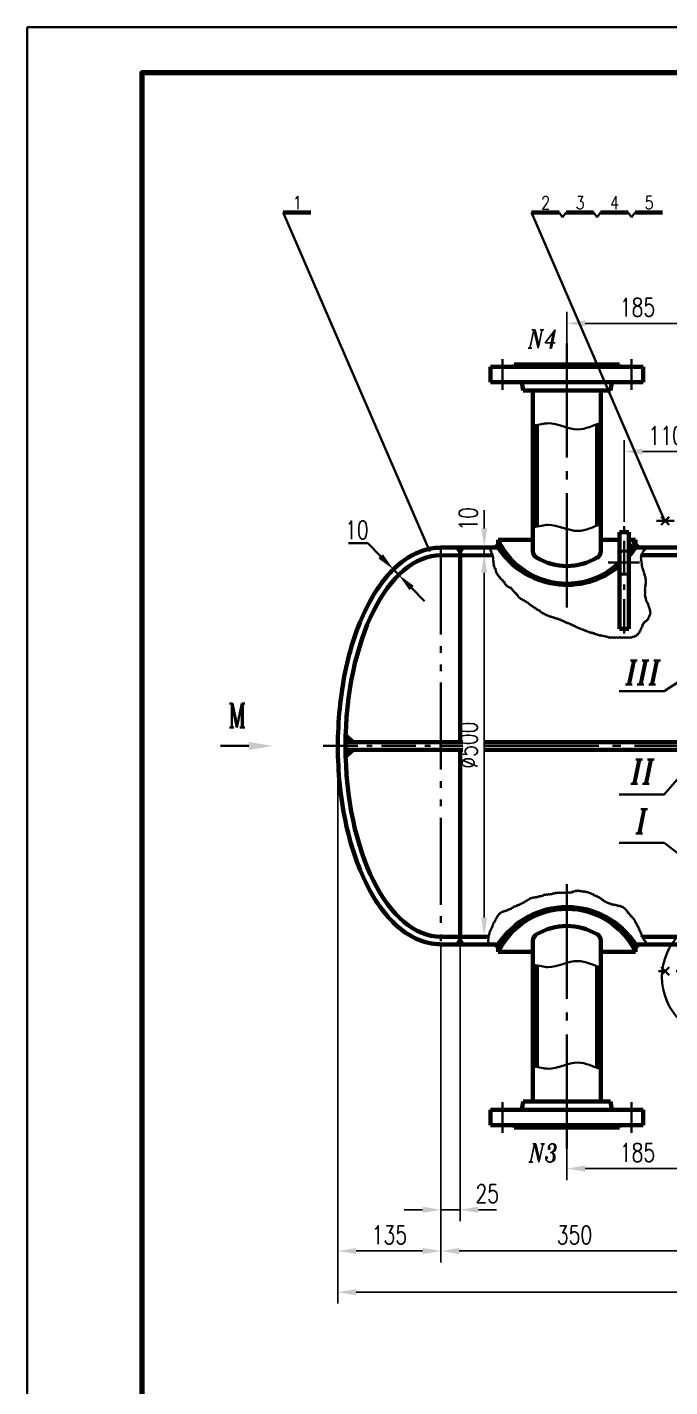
# Model space of a CAD drawing. Extents: x 0 to 25472, y -20 to 7186.
# Drawn here: x 0 to 842, y 1782 to 3564 of the extents above; entities that cross this region are included whole.
import ezdxf
from ezdxf.enums import TextEntityAlignment as Align

# ---------------------------------------------------------------- set-up
doc = ezdxf.new("R2010")
doc.units = 0
doc.header["$LTSCALE"] = 60
doc.header["$MEASUREMENT"] = 0
doc.header["$PDMODE"] = 1
for name, pattern in [('JXX-L', [2.95, 1.9, -0.25, 0.15, -0.25, 0.15, -0.25]), ('XX-S', [0.5, 0.3, -0.2]), ('ZXX-L', [3.28, 2.5, -0.3, 0.18, -0.3]), ('ZXX-S', [1.27, 0.75, -0.2, 0.12, -0.2])]:
    doc.linetypes.add(name, pattern=pattern)
doc.layers.get('Defpoints').update_dxf_attribs({"linetype": 'CONTINUOUS'})
for name, color, linetype, lineweight in [('A 粗实线', 1, 'CONTINUOUS', 60), ('B 细实线', 7, 'CONTINUOUS', 30), ('C 文 字', 2, 'CONTINUOUS', 30), ('D 短中心线', 3, 'ZXX-S', 30), ('E 长中心线', 3, 'ZXX-L', 30), ('F 短虚线', 6, 'XX-S', 40), ('I 长双点线', 3, 'JXX-L', 30), ('J 标注尺寸', 2, 'CONTINUOUS', 30)]:
    doc.layers.add(name, color=color, linetype=linetype, lineweight=lineweight)
doc.styles.add('HZTXT', font='TXT.SHX', dxfattribs={"width": 0.75, "bigfont": 'HZTXT'})
doc.styles.add('ITALICT', font='ITALICT.shx', dxfattribs={"width": 0.7})
doc.styles.add('ROMANC', font='romanc', dxfattribs={"width": 0.7, "height": 6})
doc.dimstyles.new('通用标注4.0', dxfattribs={"dimtxt": 4, "dimasz": 4, "dimexe": 2.5, "dimexo": 0, "dimgap": 1.5, "dimtad": 1, "dimdec": 0, "dimzin": 0, "dimdsep": 46, "dimtxsty": 'HZTXT', "dimcen": 0, "dimadec": 0, "dimazin": 0, "dimtfac": 0.375, "dimtdec": 0, "dimtmove": 2, "dimatfit": 3, "dimfxl": 0, "dimtzin": 0, "dimarcsym": 0})

# ---------------------------------------------------------------- blocks, each defined once
blk = doc.blocks.new('*D137')
at = {"layer": 'C 文 字', "color": 0, "lineweight": -2}
for p, q in [((407.1, 1960), (407.1, 1891)), ((3514.7, 1960), (3514.7, 1891)), ((3490.7, 1906), (431.1, 1906))]:
    blk.add_line(p, q, dxfattribs=at)
at = {"layer": 'C 文 字', "color": 0}
for points in [[(431.1, 1910), (431.1, 1902), (407.1, 1906)], [(3490.7, 1910), (3490.7, 1902), (3514.7, 1906)]]:
    blk.add_solid(points, dxfattribs=at)
at = {"layer": 'Defpoints', "color": 0}
for p in [(407.1, 1960), (3514.7, 1960), (407.1, 1906)]:
    blk.add_point(p, dxfattribs=at)
at = {"layer": 'C 文 字', "color": 0, "insert": (1960.9, 1927), "char_height": 24, "attachment_point": 5, "style": 'HZTXT'}
blk.add_mtext('～3817', dxfattribs=at)
blk = doc.blocks.new('*D127')
at = {"layer": 'Defpoints', "color": 0}
for p in [(598.8, 2883.1), (598.8, 2872.9), (601.3, 2883.1)]:
    blk.add_point(p, dxfattribs=at)
at = {"layer": 'J 标注尺寸', "color": 0, "lineweight": -2}
for p, q in [((598.8, 2907.1), (598.8, 2931.1)), ((598.8, 2872.9), (598.8, 2883.1)), ((598.8, 2848.9), (598.8, 2824.9))]:
    blk.add_line(p, q, dxfattribs=at)
at = {"layer": 'J 标注尺寸', "color": 0}
for points in [[(594.8, 2907.1), (602.8, 2907.1), (598.8, 2883.1)], [(594.8, 2848.9), (602.8, 2848.9), (598.8, 2872.9)]]:
    blk.add_solid(points, dxfattribs=at)
at = {"layer": 'J 标注尺寸', "color": 0, "insert": (577.8, 2919.4), "char_height": 24, "attachment_point": 5, "rotation": 90, "style": 'HZTXT'}
blk.add_mtext('10', dxfattribs=at)
blk = doc.blocks.new('*D126')
at = {"layer": 'Defpoints', "color": 0}
for p in [(598.8, 2872.9), (598.8, 2872.9), (598.8, 2373.1)]:
    blk.add_point(p, dxfattribs=at)
at = {"layer": 'J 标注尺寸', "color": 0, "lineweight": -2}
blk.add_line((598.8, 2397.1), (598.8, 2848.9), dxfattribs=at)
at = {"layer": 'J 标注尺寸', "color": 0}
for points in [[(594.8, 2848.9), (602.8, 2848.9), (598.8, 2872.9)], [(594.8, 2397.1), (602.8, 2397.1), (598.8, 2373.1)]]:
    blk.add_solid(points, dxfattribs=at)
at = {"layer": 'J 标注尺寸', "color": 0, "insert": (577.8, 2623), "char_height": 24, "attachment_point": 5, "rotation": 90, "style": 'HZTXT'}
blk.add_mtext('%%c500', dxfattribs=at)
blk = doc.blocks.new('*D134')
at = {"layer": 'C 文 字', "color": 0, "lineweight": -2}
for p, q in [((407.1, 2621.9), (407.1, 1945)), ((542.1, 2361.9), (542.1, 1945)), ((431.1, 1960), (518.1, 1960))]:
    blk.add_line(p, q, dxfattribs=at)
at = {"layer": 'C 文 字', "color": 0}
for points in [[(431.1, 1964), (431.1, 1956), (407.1, 1960)], [(518.1, 1964), (518.1, 1956), (542.1, 1960)]]:
    blk.add_solid(points, dxfattribs=at)
at = {"layer": 'Defpoints', "color": 0}
for p in [(407.1, 2621.9), (542.1, 2361.9), (542.1, 1960)]:
    blk.add_point(p, dxfattribs=at)
at = {"layer": 'C 文 字', "color": 0, "insert": (474.6, 1981), "char_height": 24, "attachment_point": 5, "style": 'HZTXT'}
blk.add_mtext('135', dxfattribs=at)
blk = doc.blocks.new('*D144')
at = {"layer": 'C 文 字', "color": 0, "lineweight": -2}
for p, q in [((542.1, 2361.9), (542.1, 1999)), ((567.1, 2359.3), (567.1, 1999)), ((518.1, 2014), (494.1, 2014)), ((542.1, 2014), (567.1, 2014)), ((591.1, 2014), (615.1, 2014))]:
    blk.add_line(p, q, dxfattribs=at)
at = {"layer": 'C 文 字', "color": 0}
for points in [[(518.1, 2018), (518.1, 2010), (542.1, 2014)], [(591.1, 2018), (591.1, 2010), (567.1, 2014)]]:
    blk.add_solid(points, dxfattribs=at)
at = {"layer": 'Defpoints', "color": 0}
for p in [(542.1, 2361.9), (567.1, 2359.3), (567.1, 2014)]:
    blk.add_point(p, dxfattribs=at)
at = {"layer": 'C 文 字', "color": 0, "insert": (602.8, 2035.2), "char_height": 24, "attachment_point": 5, "style": 'HZTXT'}
blk.add_mtext('25', dxfattribs=at)
blk = doc.blocks.new('*D133')
at = {"layer": 'C 文 字', "color": 0, "lineweight": -2}
for p, q in [((892.1, 2306.9), (892.1, 2053)), ((707.1, 2093.9), (707.1, 2053)), ((868.1, 2068), (731.1, 2068))]:
    blk.add_line(p, q, dxfattribs=at)
at = {"layer": 'C 文 字', "color": 0}
for points in [[(731.1, 2072), (731.1, 2064), (707.1, 2068)], [(868.1, 2072), (868.1, 2064), (892.1, 2068)]]:
    blk.add_solid(points, dxfattribs=at)
at = {"layer": 'Defpoints', "color": 0}
for p in [(892.1, 2306.9), (707.1, 2093.9), (707.1, 2068)]:
    blk.add_point(p, dxfattribs=at)
at = {"layer": 'C 文 字', "color": 0, "insert": (799.6, 2089), "char_height": 24, "attachment_point": 5, "style": 'HZTXT'}
blk.add_mtext('185', dxfattribs=at)
blk = doc.blocks.new('*D132')
at = {"layer": 'C 文 字', "color": 0, "lineweight": -2}
for p, q in [((542.1, 2361.9), (542.1, 1945)), ((892.1, 2306.9), (892.1, 1945)), ((566.1, 1960), (868.1, 1960))]:
    blk.add_line(p, q, dxfattribs=at)
at = {"layer": 'C 文 字', "color": 0}
for points in [[(566.1, 1964), (566.1, 1956), (542.1, 1960)], [(868.1, 1964), (868.1, 1956), (892.1, 1960)]]:
    blk.add_solid(points, dxfattribs=at)
at = {"layer": 'Defpoints', "color": 0}
for p in [(542.1, 2361.9), (892.1, 2306.9), (892.1, 1960)]:
    blk.add_point(p, dxfattribs=at)
at = {"layer": 'C 文 字', "color": 0, "insert": (717.1, 1981), "char_height": 24, "attachment_point": 5, "style": 'HZTXT'}
blk.add_mtext('350', dxfattribs=at)
blk = doc.blocks.new('*D135')
at = {"layer": 'C 文 字', "color": 0, "lineweight": -2}
for p, q in [((707.1, 3150), (707.1, 3190.8)), ((892.1, 2936.9), (892.1, 3190.8)), ((868.1, 3175.8), (731.1, 3175.8))]:
    blk.add_line(p, q, dxfattribs=at)
at = {"layer": 'C 文 字', "color": 0}
for points in [[(731.1, 3179.8), (731.1, 3171.8), (707.1, 3175.8)], [(868.1, 3179.8), (868.1, 3171.8), (892.1, 3175.8)]]:
    blk.add_solid(points, dxfattribs=at)
at = {"layer": 'Defpoints', "color": 0}
for p in [(707.1, 3175.8), (707.1, 3150), (892.1, 2936.9)]:
    blk.add_point(p, dxfattribs=at)
at = {"layer": 'C 文 字', "color": 0, "insert": (799.6, 3196.8), "char_height": 24, "attachment_point": 5, "style": 'HZTXT'}
blk.add_mtext('185', dxfattribs=at)
blk = doc.blocks.new('*D146')
at = {"layer": 'C 文 字', "color": 0, "lineweight": -2}
for p, q in [((782.1, 2915.9), (782.1, 3022.8)), ((892.1, 2936.9), (892.1, 3022.8)), ((806.1, 3007.8), (868.1, 3007.8))]:
    blk.add_line(p, q, dxfattribs=at)
at = {"layer": 'C 文 字', "color": 0}
for points in [[(806.1, 3011.8), (806.1, 3003.8), (782.1, 3007.8)], [(868.1, 3011.8), (868.1, 3003.8), (892.1, 3007.8)]]:
    blk.add_solid(points, dxfattribs=at)
at = {"layer": 'Defpoints', "color": 0}
for p in [(892.1, 3007.8), (892.1, 2936.9), (782.1, 2915.9)]:
    blk.add_point(p, dxfattribs=at)
at = {"layer": 'C 文 字', "color": 0, "insert": (837.1, 3028.8), "char_height": 24, "attachment_point": 5, "style": 'HZTXT'}
blk.add_mtext('110', dxfattribs=at)

msp = doc.modelspace()

# ---------------------------------------------------------------- linework, layer by layer
at = {"layer": 'A 粗实线'}
for p, q in [((335.4, 3321.2), (371.5, 3321.2)), ((660.8, 3321.2), (696.9, 3321.2)), ((706, 3321.2), (742.1, 3321.2)), ((751.2, 3321.2), (787.3, 3321.2)), ((796.4, 3321.2), (832.5, 3321.2)), ((607.1, 3118.8), (807.1, 3118.8)), ((607.1, 3098.8), (607.1, 3118.8)), ((638.1, 3121.8), (776.1, 3121.8)), ((638.1, 3118.8), (638.1, 3121.8)), ((776.1, 3121.8), (776.1, 3118.8)), ((807.1, 3118.8), (807.1, 3098.8)), ((607.1, 3098.8), (807.1, 3098.8)), ((648.1, 3098.8), (649.8, 3087.8)), ((649.8, 3087.8), (764.3, 3087.8)), ((662.6, 3087.8), (662.6, 2877.3)), ((751.6, 3087.8), (751.6, 2877.3)), ((766.1, 3098.8), (764.3, 3087.8)), ((667.6, 3042.7), (667.6, 2909.6)), ((746.6, 3043.8), (746.6, 2910.7)), ((617.1, 2891.9), (617.1, 2881.9)), ((617.1, 2891.9), (662.6, 2891.9)), ((751.6, 2891.9), (776.1, 2891.9)), ((776.1, 2775.3), (776.1, 2902.2)), ((776.1, 2902.2), (788.1, 2902.2)), ((788.1, 2775.3), (788.1, 2902.2)), ((788.1, 2891.9), (797.1, 2891.9)), ((797.1, 2891.9), (797.1, 2881.9)), ((542.1, 2881.9), (617.1, 2881.9)), ((542.1, 2871.9), (609.6, 2871.7)), ((567.1, 2881.9), (567.1, 2626.9)), ((797.1, 2881.9), (861.1, 2881.9)), ((895.1, 2871.9), (805, 2871.9)), ((776.1, 2775.3), (788.1, 2775.3)), ((417.1, 2626.9), (570.8, 2626.9)), ((417.3, 2636.2), (427, 2626.9)), ((598.8, 2626.9), (894.1, 2626.9)), ((417.1, 2616.9), (570.8, 2616.9)), ((417.3, 2607.6), (427, 2616.9)), ((567.1, 2616.9), (567.1, 2361.9)), ((598.8, 2616.9), (894.1, 2616.9)), ((542.1, 2371.9), (604.6, 2371.9)), ((806.1, 2371.9), (895.1, 2371.9)), ((542.1, 2361.9), (617.1, 2361.9)), ((617.1, 2351.9), (617.1, 2361.9)), ((662.6, 2156), (662.6, 2366.5)), ((751.6, 2156), (751.6, 2366.5)), ((797.1, 2351.9), (797.1, 2361.9)), ((797.1, 2361.9), (861.1, 2361.9)), ((617.1, 2351.9), (662.6, 2351.9)), ((751.6, 2351.9), (797.1, 2351.9)), ((667.6, 2201.2), (667.6, 2334.3)), ((746.6, 2200), (746.6, 2333.1)), ((607.1, 2145), (807.1, 2145)), ((607.1, 2145), (607.1, 2125)), ((648.1, 2145), (649.8, 2156)), ((649.8, 2156), (764.3, 2156)), ((766.1, 2145), (764.3, 2156)), ((807.1, 2125), (807.1, 2145)), ((607.1, 2125), (807.1, 2125)), ((638.1, 2125), (638.1, 2122)), ((638.1, 2122), (776.1, 2122)), ((776.1, 2122), (776.1, 2125))]:
    msp.add_line(p, q, dxfattribs=at)
at = {"layer": 'A 粗实线', "color": 5, "lineweight": 120}
msp.add_lwpolyline([(150, 60), (4986, 60), (4986, 3504), (150, 3504)], close=True, dxfattribs=at)
at = {"layer": 'A 粗实线'}
for centre, radius, start, end in [((707.1, 2933.8), 99.3, 204.942, 314.0402), ((707.1, 2933.8), 99.3, 324.6925, 335.058), ((707.1, 2940.4), 107.3, 212.9996, 310.0146), ((672.6, 2877.3), 10, 180, 239.0833), ((741.6, 2877.3), 10, 300.9167, 360), ((707.1, 2940.4), 107.3, 319.0085, 327.0004), ((707.1, 2934.9), 77.1, 239.0833, 300.9167), ((707.1, 2303.5), 107.3, 32.9996, 147.0004), ((707.1, 2310.1), 99.3, 24.942, 155.058), ((707.1, 2308.4), 100, 25.8141, 154.1859), ((672.6, 2366.5), 10, 120.9167, 180), ((707.1, 2308.9), 77.1, 59.0833, 120.9167), ((741.6, 2366.5), 10, 0, 59.0833)]:
    msp.add_arc(centre, radius, start, end, dxfattribs=at)
msp.add_ellipse((542.1, 2621.9), major_axis=(0, -250), ratio=0.5, start_param=3.141593, end_param=6.283185, dxfattribs=at)
msp.add_open_spline([(542.1, 2881.9), (537.6, 2881.9), (533.1, 2881.5), (524.2, 2879.8), (519.8, 2878.6), (511.1, 2875.3), (506.9, 2873.3), (498.5, 2868.6), (494.5, 2865.8), (482.2, 2856.2), (474.3, 2848.2), (459.6, 2829.5), (452.9, 2818.8), (440.6, 2795.3), (435, 2782.4), (425.4, 2754.8), (421.3, 2740.1), (414.5, 2709.4), (411.9, 2693.5), (408.3, 2660.9), (407.3, 2644.2), (406.9, 2610.9), (407.5, 2594.2), (410.4, 2561.3), (412.7, 2545.2), (418.7, 2514), (422.5, 2498.9), (431.6, 2470.6), (436.8, 2457.2), (448.5, 2432.6), (455, 2421.4), (469.2, 2401.6), (476.8, 2392.9), (490.6, 2380.7), (496.5, 2376.4), (508.8, 2369.4), (515.2, 2366.7), (526.9, 2363.3), (532.2, 2362.4), (539, 2362), (540.5, 2361.9), (542.1, 2361.9)], degree=3, knots=[3.141593, 3.141593, 3.141593, 3.141593, 3.234501, 3.234501, 3.327409, 3.327409, 3.420317, 3.420317, 3.513225, 3.513225, 3.709385, 3.709385, 3.905546, 3.905546, 4.101707, 4.101707, 4.297868, 4.297868, 4.494029, 4.494029, 4.69019, 4.69019, 4.886351, 4.886351, 5.082512, 5.082512, 5.278673, 5.278673, 5.474834, 5.474834, 5.670995, 5.670995, 5.867155, 5.867155, 6.004305, 6.004305, 6.141454, 6.141454, 6.251829, 6.251829, 6.283185, 6.283185, 6.283185, 6.283185], dxfattribs=at)
for points in [[(617.1, 2881.9), (609.1, 2881.9), (617.1, 2889.9)], [(797.1, 2881.9), (805.1, 2881.9), (797.1, 2889.9)], [(557.1, 2881.9), (562.1, 2883.9), (567.1, 2884.5)], [(557.1, 2881.9), (567.1, 2884.5), (577.1, 2881.9)], [(560.1, 2881.9), (567.1, 2871.9), (574.1, 2881.9)], [(567.1, 2884.5), (572.1, 2883.9), (577.1, 2881.9)], [(417.1, 2626.9), (427, 2626.9), (417.3, 2636.2)], [(417.1, 2616.9), (427, 2616.9), (417.3, 2607.6)], [(560.1, 2361.9), (567.1, 2371.9), (574.1, 2361.9)], [(557.1, 2361.9), (567.1, 2359.3), (577.1, 2361.9)], [(557.1, 2361.9), (562.1, 2359.9), (567.1, 2359.3)], [(567.1, 2359.3), (572.1, 2359.9), (577.1, 2361.9)], [(617.1, 2361.9), (609.1, 2361.9), (617.1, 2353.9)], [(797.1, 2361.9), (805.1, 2361.9), (797.1, 2353.9)]]:
    msp.add_solid(points, dxfattribs=at)
at = {"layer": 'B 细实线'}
for p, q in [((527.4, 2876.6), (335.4, 3321.2)), ((835.1, 2917.3), (660.8, 3321.2)), ((696.9, 3321.2), (701.4, 3314.8)), ((706, 3321.2), (701.4, 3314.8)), ((742.1, 3321.2), (746.6, 3314.8)), ((751.2, 3321.2), (746.6, 3314.8)), ((787.3, 3321.2), (791.9, 3314.8)), ((796.4, 3321.2), (791.9, 3314.8)), ((830.7, 2922.1), (841.1, 2911.7)), ((841.1, 2922.1), (830.7, 2911.7)), ((928.2, 2755), (834.7, 2693.7)), ((253.2, 2621.9), (290.2, 2621.9)), ((884.7, 2616.2), (834.4, 2558.5)), ((889.5, 2453), (834.4, 2494.8)), ((841.1, 2321.7), (830.7, 2332.1)), ((830.7, 2321.7), (841.1, 2332.1))]:
    msp.add_line(p, q, dxfattribs=at)
msp.add_lwpolyline([(0, 0), (5046, 0), (5046, 3564), (0, 3564)], close=True, dxfattribs=at)
for points in [[(606.2, 2881.9, 0.417354), (607.3, 2879.6, 0.520567), (608.4, 2876.8, 0.520567), (609.4, 2873.9, 0.520567), (610.5, 2871.2, 0.520567), (611, 2868.2, 0.520567), (611.1, 2865.2, 0.520567), (611.6, 2862.2, 0.520567), (612, 2859.3, 0.520567), (612.6, 2856.3, 0.520567), (614.2, 2853.8, 0.520567), (614.7, 2850.8, 0.520567), (615.8, 2848, 0.520567), (617.6, 2845.7, 0.520567), (619.3, 2843.2, 0.520567), (621.3, 2840.9, 0.520567), (623.4, 2838.8, 0.520567), (625.5, 2836.7, 0.520567), (626.8, 2833.9, 0.520567), (629.1, 2832, 0.520567), (631.6, 2830.4, 0.520567), (634.3, 2829.2, 0.520567), (636.1, 2826.7, 0.520567), (638.1, 2824.6, 0.520567), (640.3, 2822.4, 0.520567), (642.4, 2820.3, 0.520567), (644, 2817.8, 0.520567), (646.2, 2815.8, 0.520567), (648.8, 2814.3, 0.520567), (651.4, 2812.9, 0.520567), (653.9, 2811.2, 0.520567), (656.6, 2809.7, 0.520567), (658.7, 2807.6, 0.520567), (661.2, 2806, 0.520567), (663.8, 2804.4, 0.520567), (666.3, 2802.8, 0.520567), (668.7, 2801, 0.520567), (671.4, 2799.7, 0.520567), (673.5, 2797.6, 0.520567), (676.2, 2796.2, 0.520567), (678.8, 2794.7, 0.520567), (681.6, 2793.7, 0.520567), (684.3, 2792.4, 0.520567), (687.2, 2791.6, 0.520567), (690.1, 2790.7, 0.520567), (692.8, 2789.5, 0.520567), (695.7, 2788.8, 0.520567), (698.6, 2787.7, 0.520567), (701.3, 2786.6, 0.520567), (704, 2785.2, 0.520567), (706.8, 2784.1, 0.520567), (709.6, 2783, 0.520567), (712.4, 2782, 0.520567), (715, 2780.5, 0.520567), (717.8, 2779.4, 0.520567), (720.5, 2778, 0.520567), (723.2, 2776.7, 0.520567), (726, 2775.6, 0.520567), (728.8, 2774.6, 0.520567), (731.6, 2773.5, 0.520567), (734.4, 2772.4, 0.520567), (737.2, 2771.4, 0.520567), (740.1, 2770.8, 0.520567), (743, 2769.9, 0.520567), (745.7, 2768.6, 0.520567), (748.6, 2767.8, 0.520567), (751.5, 2767.2, 0.520567), (754.5, 2766.7, 0.520567), (757.4, 2766.2, 0.520567), (760.3, 2765.2, 0.520567), (763.2, 2764.7, 0.520567), (766.2, 2764.5, 0.520567), (769.2, 2764.5, 0.520567), (772.2, 2764.5, 0.520567), (775.2, 2764.5, 0.520567), (778.2, 2764.5, 0.520567), (781.2, 2764.5, 0.520567), (784.2, 2764.5, 0.520567), (787.2, 2764.5, 0.520567), (790.2, 2764.5, 0.520567), (793.2, 2765.1, 0.520567), (796, 2766, 0.520567), (798.6, 2767.6, 0.520567), (800.8, 2769.6, 0.520567), (802.1, 2772.3, 0.520567), (803.6, 2774.9, 0.520567), (804.8, 2777.6, 0.520567), (805.7, 2780.5, 0.520567), (807.2, 2783.1, 0.520567), (809.3, 2785.3, 0.520567), (811.8, 2786.9, 0.520567), (813.5, 2789.4, 0.520567), (814.6, 2792.1, 0.520567), (815.8, 2794.9, 0.520567), (815.8, 2797.9, 0.520567), (815.3, 2800.9, 0.520567), (814.2, 2803.7, 0.520567), (813.3, 2806.5, 0.520567), (812.2, 2809.3, 0.520567), (810.7, 2811.9, 0.520567), (810, 2814.8, 0.520567), (809.2, 2817.7, 0.520567), (809, 2820.7, 0.520567), (809, 2823.7, 0.520567), (809, 2826.7, 0.520567), (809.4, 2829.7, 0.520567), (809.5, 2832.7, 0.520567), (809.9, 2835.7, 0.520567), (810, 2838.7, 0.520567), (809.6, 2841.6, 0.520567), (809, 2844.6, 0.520567), (807.9, 2847.4, 0.520567), (807.4, 2850.3, 0.520567), (806.3, 2853.1, 0.520567), (805.4, 2856, 0.520567), (804.8, 2858.9, 0.520567), (804.8, 2861.9, 0.520567), (803.8, 2864.8, 0.520567), (803.7, 2867.8, 0.520567), (803.7, 2870.8, 0.520567), (804.7, 2873.6, 0.520567), (806.3, 2876.2, 0.520567), (807.8, 2878.7, 0.520567), (810.1, 2880.6, 0.346231), (812, 2881.9, 0.346231)], [(604.5, 2361.9, -0.050179), (604.7, 2362.2, -0.520567), (604.7, 2365.2, -0.520567), (604.6, 2368.2, -0.520567), (605, 2371.2, -0.520567), (605.7, 2374.1, -0.520567), (606.2, 2377, -0.520567), (607.4, 2379.8, -0.520567), (608.7, 2382.5, -0.520567), (609.9, 2385.3, -0.520567), (610.7, 2388.1, -0.520567), (612.3, 2390.7, -0.520567), (613.8, 2393.3, -0.520567), (615.3, 2395.9, -0.520567), (616.6, 2398.6, -0.520567), (618.3, 2401, -0.520567), (620.5, 2403, -0.520567), (623.3, 2404.1, -0.520567), (626.2, 2405.1, -0.520567), (629, 2406, -0.520567), (631.8, 2407.3, -0.520567), (634.5, 2408.4, -0.520567), (637, 2410.1, -0.520567), (639.7, 2411.4, -0.520567), (642.5, 2412.5, -0.520567), (645.3, 2413.5, -0.520567), (648, 2414.9, -0.520567), (650.7, 2416.3, -0.520567), (653.2, 2417.9, -0.520567), (655.8, 2419.4, -0.520567), (658.3, 2421.1, -0.520567), (660.9, 2422.4, -0.520567), (663.9, 2422.8, -0.520567), (666.9, 2423.2, -0.520567), (669.8, 2423.7, -0.520567), (672.7, 2424.5, -0.520567), (675.6, 2425.3, -0.520567), (678.4, 2426.5, -0.520567), (681.4, 2426.6, -0.520567), (684.4, 2427, -0.520567), (687.3, 2427.3, -0.520567), (690.2, 2428.1, -0.520567), (693.1, 2428.9, -0.520567), (696.1, 2429, -0.520567), (699.1, 2429, -0.520567), (702.1, 2429, -0.520567), (705.1, 2429, -0.520567), (708.1, 2429, -0.520567), (711.1, 2429.4, -0.520567), (714.1, 2429.8, -0.520567), (716.8, 2431, -0.520567), (719.8, 2431.5, -0.520567), (722.8, 2431.5, -0.520567), (725.7, 2431.1, -0.520567), (728.7, 2430.7, -0.520567), (731.7, 2430.3, -0.520567), (734.6, 2429.5, -0.520567), (737.4, 2428.6, -0.520567), (740.1, 2427.3, -0.520567), (742.7, 2425.8, -0.520567), (745.5, 2424.6, -0.520567), (748.2, 2423.4, -0.520567), (750.8, 2421.8, -0.520567), (753.2, 2420.1, -0.520567), (755.6, 2418.2, -0.520567), (758.2, 2416.8, -0.520567), (761, 2415.6, -0.520567), (763.8, 2414.6, -0.520567), (766.6, 2413.5, -0.520567), (769.5, 2413.1, -0.520567), (772.5, 2412.4, -0.520567), (775.4, 2411.9, -0.520567), (778.3, 2411, -0.520567), (781, 2409.7, -0.520567), (783.4, 2408, -0.520567), (785.3, 2405.6, -0.520567), (786.9, 2403.1, -0.520567), (789, 2400.9, -0.520567), (790.9, 2398.7, -0.520567), (793, 2396.5, -0.520567), (794.9, 2394.2, -0.520567), (796.2, 2391.4, -0.520567), (797.8, 2388.9, -0.520567), (799, 2386.2, -0.520567), (800.6, 2383.7, -0.520567), (801.5, 2380.8, -0.520567), (803.1, 2378.3, -0.520567), (804, 2375.4, -0.520567), (804.8, 2372.5, -0.520567), (806.4, 2370, -0.520567), (807.9, 2367.4, -0.520567), (809.8, 2365, -0.520567), (811.4, 2362.5, -0.206438), (812.8, 2361.9)]]:
    msp.add_lwpolyline(points, format="xyb", dxfattribs=at)
msp.add_circle((911.3, 2319), 79.6, dxfattribs=at)
for points in [[(662.6, 3041.9), (671.5, 3043), (688.8, 3048.7), (720, 3030.1), (741.7, 3042.3), (751.6, 3045.7)], [(662.6, 2908.8), (671.5, 2909.9), (688.8, 2915.6), (720, 2897), (741.7, 2909.3), (751.6, 2912.6)], [(662.6, 2335), (671.5, 2333.9), (688.8, 2328.2), (720, 2346.8), (741.7, 2334.6), (751.6, 2331.2)], [(662.6, 2201.9), (671.5, 2200.8), (688.8, 2195.1), (720, 2213.7), (741.7, 2201.5), (751.6, 2198.2)]]:
    msp.add_open_spline(points, degree=3, knots=[55.60962, 55.60962, 55.60962, 55.60962, 71.762297, 108.208398, 137.995615, 137.995615, 137.995615, 137.995615], dxfattribs=at)
msp.add_solid([(290.2, 2616.7), (290.2, 2627.2), (321.7, 2621.9)], dxfattribs=at)
at = {"layer": 'C 文 字'}
for p, q in [((446.3, 2887.7), (420.9, 2887.7)), ((463.1, 2870.5), (446.3, 2887.7)), ((486.8, 2846.2), (479.9, 2853.4)), ((503.6, 2829), (520.4, 2811.8)), ((834.7, 2693.7), (775.7, 2693.7)), ((834.4, 2558.5), (775.5, 2558.5)), ((834.4, 2494.8), (775.5, 2494.8))]:
    msp.add_line(p, q, dxfattribs=at)
for points in [[(466, 2873.3), (460.2, 2867.7), (479.9, 2853.4)], [(506.5, 2831.8), (500.7, 2826.2), (486.8, 2846.2)]]:
    msp.add_solid(points, dxfattribs=at)
at = {"layer": 'D 短中心线'}
for p, q in [((622.6, 3128.8), (622.6, 3088.8)), ((791.6, 3128.8), (791.6, 3088.8)), ((782.1, 2769.5), (782.1, 2915.9)), ((1000.2, 2916.9), (824.7, 2916.9)), ((802.2, 2862.3), (761.3, 2862.3)), ((388, 2621.9), (570.8, 2621.9)), ((622.6, 2115), (622.6, 2155)), ((791.6, 2115), (791.6, 2155))]:
    msp.add_line(p, q, dxfattribs=at)
at = {"layer": 'E 长中心线'}
for p, q in [((707.1, 3150), (707.1, 2797)), ((598.8, 2621.9), (1871.7, 2621.9)), ((707.1, 2093.9), (707.1, 2446.9)), ((1000.4, 2326.9), (827, 2326.9))]:
    msp.add_line(p, q, dxfattribs=at)
at = {"layer": 'F 短虚线'}
for p, q in [((776.1, 2877.3), (788.1, 2877.3)), ((788.1, 2847.3), (776.1, 2847.3))]:
    msp.add_line(p, q, dxfattribs=at)
at = {"layer": 'I 长双点线'}
msp.add_line((542.1, 2881.9), (542.1, 2361.9), dxfattribs=at)

# ---------------------------------------------------------------- texts
at = {"layer": 'C 文 字', "style": 'ROMANC', "width": 0.8}
for s, p in [('1', (353.9, 3333.9)), ('2', (679.2, 3333.9)), ('3', (724.4, 3333.9)), ('4', (769.6, 3333.9)), ('5', (814.9, 3333.9))]:
    msp.add_text(s, height=16.9, dxfattribs=at).set_placement(p, align=Align.MIDDLE)
at = {"layer": 'C 文 字'}
for s, height, style, width, p in [('N4', 24, 'ITALICT', 0.8, (656.4, 3143.5)), ('M', 31.7, 'ROMANC', 0.7, (263.3, 2646.1)), ('N3', 24, 'ITALICT', 0.8, (657.4, 2076.5))]:
    msp.add_text(s, height=height, dxfattribs=dict(at, style=style, width=width)).set_placement(p)
at = {"layer": 'C 文 字', "insert": (432, 2905), "char_height": 24, "attachment_point": 5, "style": 'HZTXT'}
msp.add_mtext('10', dxfattribs=at)
at = {"layer": 'F 短虚线', "style": 'ITALICT', "width": 0.8}
for s, height, p in [('III', 31.75, (784, 2702.3)), ('II', 31.74, (791.1, 2572.5)), ('I', 31.7, (797.5, 2507.2))]:
    msp.add_text(s, height=height, dxfattribs=at).set_placement(p)

# ---------------------------------------------------------------- dimensions: what is measured, and where the dimension line sits
at = {"layer": 'C 文 字'}
for base, p1, p2, picture, middle in [((707.1, 3175.8), (892.1, 2936.9), (707.1, 3150), '*D135', (799.6, 3196.8)), ((892.1, 3007.8), (782.1, 2915.9), (892.1, 2936.9), '*D146', (837.1, 3028.8)), ((542.1, 1960), (407.1, 2621.9), (542.1, 2361.9), '*D134', (474.6, 1981)), ((892.1, 1960), (542.1, 2361.9), (892.1, 2306.9), '*D132', (717.1, 1981)), ((707.1, 2068), (892.1, 2306.9), (707.1, 2093.9), '*D133', (799.6, 2089))]:
    dim = msp.add_linear_dim(base=base, p1=p1, p2=p2, dimstyle='通用标注4.0', override={"dimscale": 6}, dxfattribs=at)
    dim.commit()
    dim.dimension.update_dxf_attribs({"geometry": picture, "text_midpoint": middle})
dim = msp.add_linear_dim(base=(567.1, 2014), p1=(542.1, 2361.9), p2=(567.1, 2359.3), dimstyle='通用标注4.0', override={"dimscale": 6, "dimtmove": 1}, dxfattribs=at)
dim.commit()
dim.dimension.update_dxf_attribs({"geometry": '*D144', "text_midpoint": (602.8, 2014.2), "dimtype": 160})
dim = msp.add_linear_dim(base=(407.1, 1906), p1=(3514.7, 1960), p2=(407.1, 1960), text='～3817', dimstyle='通用标注4.0', override={"dimscale": 6}, dxfattribs=at)
dim.commit()
dim.dimension.update_dxf_attribs({"geometry": '*D137', "text_midpoint": (1960.9, 1927)})
at = {"layer": 'J 标注尺寸'}
dim = msp.add_linear_dim(base=(598.8, 2883.1), p1=(598.8, 2872.9), p2=(601.3, 2883.1), angle=90, dimstyle='通用标注4.0', override={"dimscale": 6, "dimse1": 1, "dimse2": 1, "dimtmove": 1}, dxfattribs=at)
dim.commit()
dim.dimension.update_dxf_attribs({"geometry": '*D127', "text_midpoint": (598.8, 2919.4), "dimtype": 160})
dim = msp.add_linear_dim(base=(598.8, 2872.9), p1=(598.8, 2373.1), p2=(598.8, 2872.9), angle=90, text='%%c<>', dimstyle='通用标注4.0', override={"dimscale": 6, "dimse1": 1, "dimse2": 1}, dxfattribs=at)
dim.commit()
dim.dimension.update_dxf_attribs({"geometry": '*D126', "text_midpoint": (577.8, 2623)})

doc.saveas('drawing.dxf')
